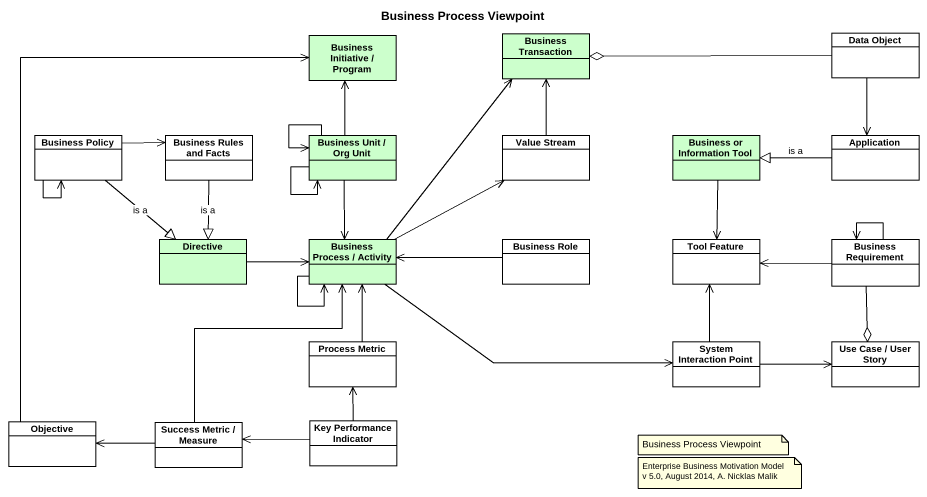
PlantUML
@startuml
title Business Process Viewpoint
hide circle
hide empty members
class "Business Initiative / Program" as Business_Initiative_Program #CCFFCC
class "Business Transaction" as Business_Transaction #CCFFCC
class "Data Object" as Data_Object #FFFFFF
class "Business Policy" as Business_Policy #FFFFFF
class "Business Rules and Facts" as Business_Rules_and_Facts #FFFFFF
class "Business Unit / Org Unit" as Business_Unit_Org_Unit #CCFFCC
class "Value Stream" as Value_Stream #FFFFFF
class "Business or Information Tool" as Business_or_Information_Tool #CCFFCC
class Application #FFFFFF
class Directive #CCFFCC
class "Business Process / Activity" as Business_Process_Activity #CCFFCC
class "Business Role" as Business_Role #FFFFFF
class "Tool Feature" as Tool_Feature #FFFFFF
class "Business Requirement" as Business_Requirement #FFFFFF
class "Process Metric" as Process_Metric #FFFFFF
class "System Interaction Point" as System_Interaction_Point #FFFFFF
class "Use Case / User Story" as Use_Case_User_Story #FFFFFF
class Objective #FFFFFF
class "Success Metric / Measure" as Success_Metric_Measure #FFFFFF
class "Key Performance Indicator" as Key_Performance_Indicator #FFFFFF
Data_Object -left-o Business_Transaction
Data_Object --> Application
Business_Policy --> Business_Policy
Business_Policy -right-> Business_Rules_and_Facts
Business_Policy --|> Directive : is a
Business_Rules_and_Facts --|> Directive : is a
Business_Unit_Org_Unit -up-> Business_Initiative_Program
Business_Unit_Org_Unit --> Business_Unit_Org_Unit
Business_Unit_Org_Unit --> Business_Unit_Org_Unit
Business_Unit_Org_Unit --> Business_Process_Activity
Value_Stream -up-> Business_Transaction
Business_or_Information_Tool --> Tool_Feature
Application -left-|> Business_or_Information_Tool : is a
Directive -right-> Business_Process_Activity
Business_Process_Activity -up-> Business_Transaction
Business_Process_Activity -right-> Value_Stream
Business_Process_Activity --> Business_Process_Activity
Business_Process_Activity -right-> System_Interaction_Point
Business_Role -left-> Business_Process_Activity
Business_Requirement -left-> Tool_Feature
Business_Requirement --> Business_Requirement
Business_Requirement --o Use_Case_User_Story
Process_Metric -up-> Business_Process_Activity
System_Interaction_Point -up-> Tool_Feature
System_Interaction_Point -right-> Use_Case_User_Story
Objective -up-> Business_Initiative_Program
Success_Metric_Measure -up-> Business_Process_Activity
Success_Metric_Measure -left-> Objective
Key_Performance_Indicator -up-> Process_Metric
Key_Performance_Indicator -left-> Success_Metric_Measure
note as N1
  Business Process Viewpoint
end note
note as N2
  Enterprise Business Motivation Model
  v 5.0, August 2014, A. Nicklas Malik
end note
@enduml
